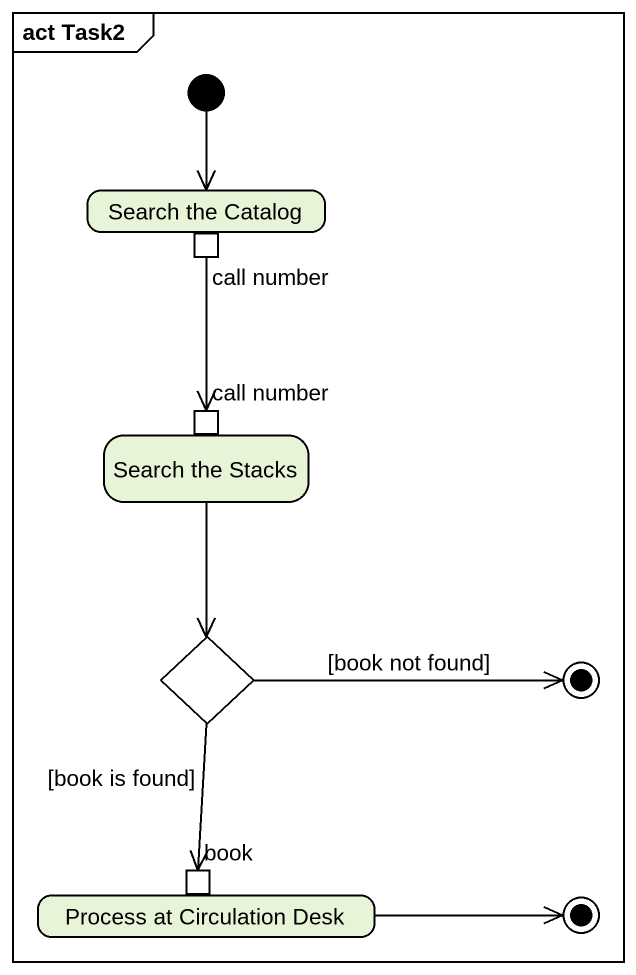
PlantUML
@startuml
mainframe act Task2
hide empty description
state "Search the Catalog" as Search_the_Catalog {
  state "call number" as call_number <<outputPin>>
}
state "Search the Stacks" as Search_the_Stacks {
  state "call number" as call_number_2 <<inputPin>>
}
state choice1 <<choice>>
state final1 <<end>>
state "Process at Circulation Desk" as Process_at_Circulation_Desk {
  state book <<inputPin>>
}
state final2 <<end>>
[*] --> Search_the_Catalog
call_number --> call_number_2
Search_the_Stacks --> choice1
choice1 -right-> final1 : [book not found]
choice1 --> book : [book is found]
Process_at_Circulation_Desk -right-> final2
@enduml
